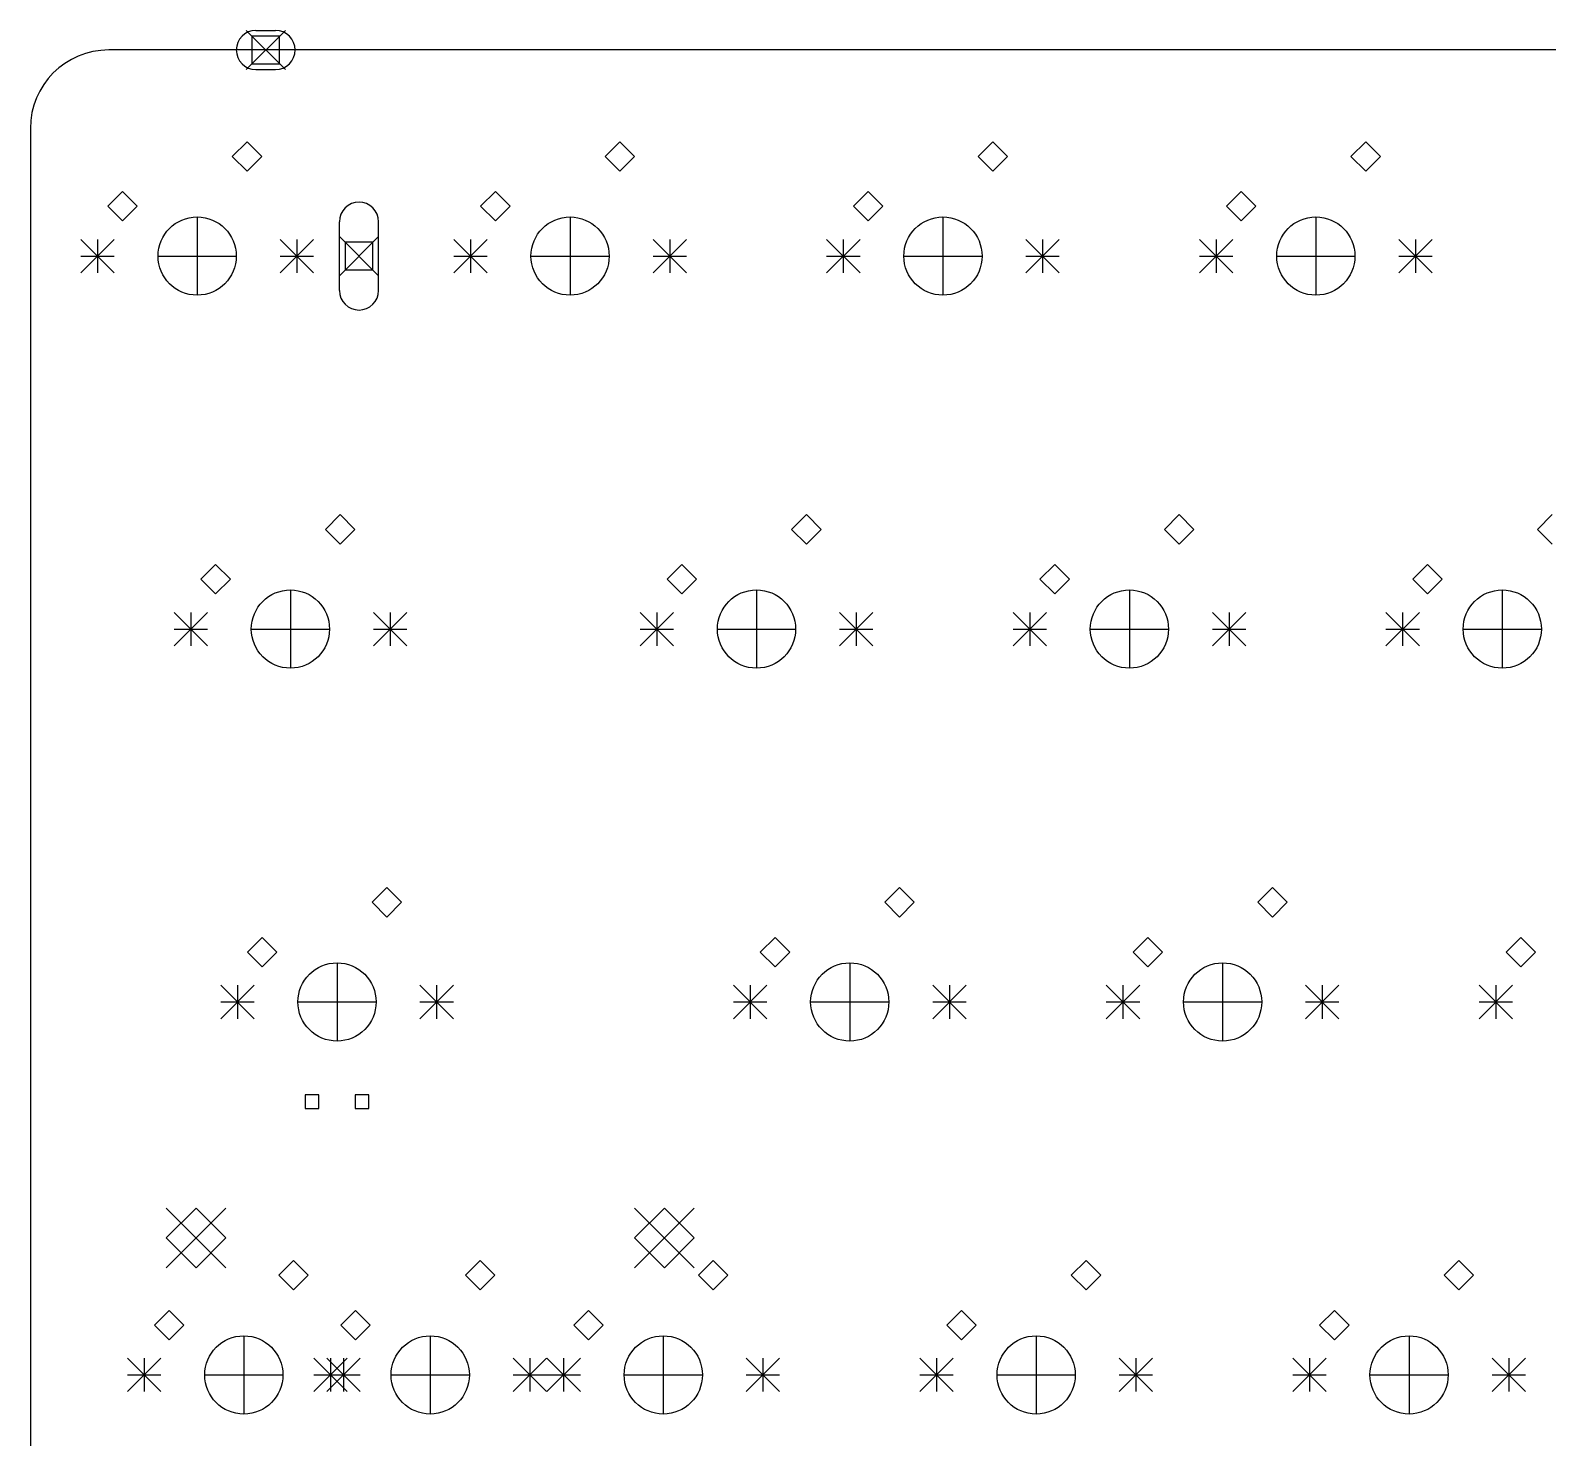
# Model space of a CAD drawing. Extents: x -1 to 313, y -136 to 2.
# Drawn here: x 1 to 78.4, y -69.7 to 2 of the extents above; entities that cross this region are included whole.
import ezdxf

# ---------------------------------------------------------------- set-up
doc = ezdxf.new("R2010")
doc.units = 0
doc.layers.add('BLACK', color=7, linetype='CONTINUOUS')

msp = doc.modelspace()

# ---------------------------------------------------------------- linework, layer by layer
at = {"layer": 'BLACK', "linetype": 'CONTINUOUS'}
for p, q in [((12, 2), (14, 0)), ((14, 2), (12, 0)), ((13.7071, 1.70711), (12.2929, 1.70711)), ((12.2929, 1.70711), (12.2929, 0.29289)), ((12.5, 2), (13.5, 2)), ((13.7071, 0.29289), (13.7071, 1.70711)), ((308.966, 1), (5, 1)), ((12.2929, 0.29289), (13.7071, 0.29289)), ((12.5, 0), (13.5, 0)), ((1, -3), (1, -91.0503)), ((12.045, -3.6757), (11.2957, -4.425)), ((12.7943, -4.425), (12.045, -3.6757)), ((31.055, -3.6757), (30.3057, -4.425)), ((31.8043, -4.425), (31.055, -3.6757)), ((50.065, -3.6757), (49.3157, -4.425)), ((50.8143, -4.425), (50.065, -3.6757)), ((69.075, -3.6757), (68.3257, -4.425)), ((69.8243, -4.425), (69.075, -3.6757)), ((11.2957, -4.425), (12.045, -5.1743)), ((12.045, -5.1743), (12.7943, -4.425)), ((30.3057, -4.425), (31.055, -5.1743)), ((31.055, -5.1743), (31.8043, -4.425)), ((49.3157, -4.425), (50.065, -5.1743)), ((50.065, -5.1743), (50.8143, -4.425)), ((68.3257, -4.425), (69.075, -5.1743)), ((69.075, -5.1743), (69.8243, -4.425)), ((5.695, -6.2157), (4.9457, -6.965)), ((6.4443, -6.965), (5.695, -6.2157)), ((24.705, -6.2157), (23.9557, -6.965)), ((25.4543, -6.965), (24.705, -6.2157)), ((43.715, -6.2157), (42.9657, -6.965)), ((44.4643, -6.965), (43.715, -6.2157)), ((62.725, -6.2157), (61.9757, -6.965)), ((63.4743, -6.965), (62.725, -6.2157)), ((4.9457, -6.965), (5.695, -7.7143)), ((5.695, -7.7143), (6.4443, -6.965)), ((9.505, -7.5111), (9.505, -11.4989)), ((23.9557, -6.965), (24.705, -7.7143)), ((24.705, -7.7143), (25.4543, -6.965)), ((28.515, -7.5111), (28.515, -11.4989)), ((42.9657, -6.965), (43.715, -7.7143)), ((43.715, -7.7143), (44.4643, -6.965)), ((47.525, -7.5111), (47.525, -11.4989)), ((61.9757, -6.965), (62.725, -7.7143)), ((62.725, -7.7143), (63.4743, -6.965)), ((66.535, -7.5111), (66.535, -11.4989)), ((16.755, -11.255), (16.755, -7.755)), ((16.755, -8.505), (18.755, -10.505)), ((18.755, -8.505), (16.755, -10.505)), ((18.755, -11.255), (18.755, -7.755)), ((3.5741, -8.6541), (5.2759, -10.3559)), ((5.2759, -8.6541), (3.5741, -10.3559)), ((4.425, -8.6541), (4.425, -10.3559)), ((13.7341, -8.6541), (15.4359, -10.3559)), ((15.4359, -8.6541), (13.7341, -10.3559)), ((14.585, -8.6541), (14.585, -10.3559)), ((18.4621, -8.79789), (17.0479, -8.79789)), ((17.0479, -8.79789), (17.0479, -10.2121)), ((18.4621, -10.2121), (18.4621, -8.79789)), ((22.5841, -8.6541), (24.2859, -10.3559)), ((24.2859, -8.6541), (22.5841, -10.3559)), ((23.435, -8.6541), (23.435, -10.3559)), ((32.7441, -8.6541), (34.4459, -10.3559)), ((34.4459, -8.6541), (32.7441, -10.3559)), ((33.595, -8.6541), (33.595, -10.3559)), ((41.5941, -8.6541), (43.2959, -10.3559)), ((43.2959, -8.6541), (41.5941, -10.3559)), ((42.445, -8.6541), (42.445, -10.3559)), ((51.7541, -8.6541), (53.4559, -10.3559)), ((53.4559, -8.6541), (51.7541, -10.3559)), ((52.605, -8.6541), (52.605, -10.3559)), ((60.6041, -8.6541), (62.3059, -10.3559)), ((62.3059, -8.6541), (60.6041, -10.3559)), ((61.455, -8.6541), (61.455, -10.3559)), ((70.7641, -8.6541), (72.4659, -10.3559)), ((72.4659, -8.6541), (70.7641, -10.3559)), ((71.615, -8.6541), (71.615, -10.3559)), ((3.5741, -9.505), (5.2759, -9.505)), ((7.5111, -9.505), (11.4989, -9.505)), ((13.7341, -9.505), (15.4359, -9.505)), ((22.5841, -9.505), (24.2859, -9.505)), ((26.5211, -9.505), (30.5089, -9.505)), ((32.7441, -9.505), (34.4459, -9.505)), ((41.5941, -9.505), (43.2959, -9.505)), ((45.5311, -9.505), (49.5189, -9.505)), ((51.7541, -9.505), (53.4559, -9.505)), ((60.6041, -9.505), (62.3059, -9.505)), ((64.5411, -9.505), (68.5289, -9.505)), ((70.7641, -9.505), (72.4659, -9.505)), ((17.0479, -10.2121), (18.4621, -10.2121)), ((16.7975, -22.6857), (16.0482, -23.435)), ((17.5468, -23.435), (16.7975, -22.6857)), ((40.56, -22.6857), (39.8107, -23.435)), ((41.3093, -23.435), (40.56, -22.6857)), ((59.57, -22.6857), (58.8207, -23.435)), ((60.3193, -23.435), (59.57, -22.6857)), ((78.58, -22.6857), (77.8307, -23.435)), ((16.0482, -23.435), (16.7975, -24.1843)), ((16.7975, -24.1843), (17.5468, -23.435)), ((39.8107, -23.435), (40.56, -24.1843)), ((40.56, -24.1843), (41.3093, -23.435)), ((58.8207, -23.435), (59.57, -24.1843)), ((59.57, -24.1843), (60.3193, -23.435)), ((77.8307, -23.435), (78.58, -24.1843)), ((10.4475, -25.2257), (9.6982, -25.975)), ((11.1968, -25.975), (10.4475, -25.2257)), ((34.21, -25.2257), (33.4607, -25.975)), ((34.9593, -25.975), (34.21, -25.2257)), ((53.22, -25.2257), (52.4707, -25.975)), ((53.9693, -25.975), (53.22, -25.2257)), ((72.23, -25.2257), (71.4807, -25.975)), ((72.9793, -25.975), (72.23, -25.2257)), ((9.6982, -25.975), (10.4475, -26.7243)), ((10.4475, -26.7243), (11.1968, -25.975)), ((33.4607, -25.975), (34.21, -26.7243)), ((34.21, -26.7243), (34.9593, -25.975)), ((52.4707, -25.975), (53.22, -26.7243)), ((53.22, -26.7243), (53.9693, -25.975)), ((71.4807, -25.975), (72.23, -26.7243)), ((72.23, -26.7243), (72.9793, -25.975)), ((14.2575, -26.5211), (14.2575, -30.5089)), ((38.02, -26.5211), (38.02, -30.5089)), ((57.03, -26.5211), (57.03, -30.5089)), ((76.04, -26.5211), (76.04, -30.5089)), ((8.3266, -27.6641), (10.0284, -29.3659)), ((10.0284, -27.6641), (8.3266, -29.3659)), ((9.1775, -27.6641), (9.1775, -29.3659)), ((18.4866, -27.6641), (20.1884, -29.3659)), ((20.1884, -27.6641), (18.4866, -29.3659)), ((19.3375, -27.6641), (19.3375, -29.3659)), ((32.0891, -27.6641), (33.7909, -29.3659)), ((33.7909, -27.6641), (32.0891, -29.3659)), ((32.94, -27.6641), (32.94, -29.3659)), ((42.2491, -27.6641), (43.9509, -29.3659)), ((43.9509, -27.6641), (42.2491, -29.3659)), ((43.1, -27.6641), (43.1, -29.3659)), ((51.0991, -27.6641), (52.8009, -29.3659)), ((52.8009, -27.6641), (51.0991, -29.3659)), ((51.95, -27.6641), (51.95, -29.3659)), ((61.2591, -27.6641), (62.9609, -29.3659)), ((62.9609, -27.6641), (61.2591, -29.3659)), ((62.11, -27.6641), (62.11, -29.3659)), ((70.1091, -27.6641), (71.8109, -29.3659)), ((71.8109, -27.6641), (70.1091, -29.3659)), ((70.96, -27.6641), (70.96, -29.3659)), ((8.3266, -28.515), (10.0284, -28.515)), ((12.2636, -28.515), (16.2514, -28.515)), ((18.4866, -28.515), (20.1884, -28.515)), ((32.0891, -28.515), (33.7909, -28.515)), ((36.0261, -28.515), (40.0139, -28.515)), ((42.2491, -28.515), (43.9509, -28.515)), ((51.0991, -28.515), (52.8009, -28.515)), ((55.0361, -28.515), (59.0239, -28.515)), ((61.2591, -28.515), (62.9609, -28.515)), ((70.1091, -28.515), (71.8109, -28.515)), ((74.0461, -28.515), (78.0339, -28.515)), ((19.1737, -41.6957), (18.4245, -42.445)), ((19.923, -42.445), (19.1737, -41.6957)), ((45.3125, -41.6957), (44.5632, -42.445)), ((46.0618, -42.445), (45.3125, -41.6957)), ((64.3225, -41.6957), (63.5732, -42.445)), ((65.0718, -42.445), (64.3225, -41.6957)), ((18.4245, -42.445), (19.1737, -43.1943)), ((19.1737, -43.1943), (19.923, -42.445)), ((44.5632, -42.445), (45.3125, -43.1943)), ((45.3125, -43.1943), (46.0618, -42.445)), ((63.5732, -42.445), (64.3225, -43.1943)), ((64.3225, -43.1943), (65.0718, -42.445)), ((12.8237, -44.2357), (12.0744, -44.985)), ((13.573, -44.985), (12.8237, -44.2357)), ((38.9625, -44.2357), (38.2132, -44.985)), ((39.7118, -44.985), (38.9625, -44.2357)), ((57.9725, -44.2357), (57.2232, -44.985)), ((58.7218, -44.985), (57.9725, -44.2357)), ((76.9825, -44.2357), (76.2332, -44.985)), ((77.7318, -44.985), (76.9825, -44.2357)), ((12.0744, -44.985), (12.8237, -45.7343)), ((12.8237, -45.7343), (13.573, -44.985)), ((16.6337, -45.5311), (16.6337, -49.5189)), ((38.2132, -44.985), (38.9625, -45.7343)), ((38.9625, -45.7343), (39.7118, -44.985)), ((42.7725, -45.5311), (42.7725, -49.5189)), ((57.2232, -44.985), (57.9725, -45.7343)), ((57.9725, -45.7343), (58.7218, -44.985)), ((61.7825, -45.5311), (61.7825, -49.5189)), ((76.2332, -44.985), (76.9825, -45.7343)), ((76.9825, -45.7343), (77.7318, -44.985)), ((10.7028, -46.6741), (12.4047, -48.3759)), ((12.4047, -46.6741), (10.7028, -48.3759)), ((11.5537, -46.6741), (11.5537, -48.3759)), ((20.8628, -46.6741), (22.5647, -48.3759)), ((22.5647, -46.6741), (20.8628, -48.3759)), ((21.7137, -46.6741), (21.7137, -48.3759)), ((36.8416, -46.6741), (38.5434, -48.3759)), ((38.5434, -46.6741), (36.8416, -48.3759)), ((37.6925, -46.6741), (37.6925, -48.3759)), ((47.0016, -46.6741), (48.7034, -48.3759)), ((48.7034, -46.6741), (47.0016, -48.3759)), ((47.8525, -46.6741), (47.8525, -48.3759)), ((55.8516, -46.6741), (57.5534, -48.3759)), ((57.5534, -46.6741), (55.8516, -48.3759)), ((56.7025, -46.6741), (56.7025, -48.3759)), ((66.0116, -46.6741), (67.7134, -48.3759)), ((67.7134, -46.6741), (66.0116, -48.3759)), ((66.8625, -46.6741), (66.8625, -48.3759)), ((74.8616, -46.6741), (76.5634, -48.3759)), ((76.5634, -46.6741), (74.8616, -48.3759)), ((75.7125, -46.6741), (75.7125, -48.3759)), ((10.7028, -47.525), (12.4047, -47.525)), ((14.6398, -47.525), (18.6276, -47.525)), ((20.8628, -47.525), (22.5647, -47.525)), ((36.8416, -47.525), (38.5434, -47.525)), ((40.7786, -47.525), (44.7664, -47.525)), ((47.0016, -47.525), (48.7034, -47.525)), ((55.8516, -47.525), (57.5534, -47.525)), ((59.7886, -47.525), (63.7764, -47.525)), ((66.0116, -47.525), (67.7134, -47.525)), ((74.8616, -47.525), (76.5634, -47.525)), ((15.714, -52.2548), (15.0135, -52.2548)), ((15.0135, -52.2548), (15.0135, -52.9552)), ((15.714, -52.9552), (15.714, -52.2548)), ((18.254, -52.2548), (17.5535, -52.2548)), ((17.5535, -52.2548), (17.5535, -52.9552)), ((18.254, -52.9552), (18.254, -52.2548)), ((15.0135, -52.9552), (15.714, -52.9552)), ((17.5535, -52.9552), (18.254, -52.9552)), ((7.92425, -58.026), (10.9722, -61.074)), ((10.9722, -58.026), (7.92425, -61.074)), ((9.44825, -58.026), (7.92425, -59.55)), ((10.9722, -59.55), (9.44825, -58.026)), ((31.8002, -58.026), (34.8483, -61.074)), ((34.8483, -58.026), (31.8002, -61.074)), ((33.3242, -58.026), (31.8002, -59.55)), ((34.8483, -59.55), (33.3242, -58.026)), ((7.92425, -59.55), (9.44825, -61.074)), ((9.44825, -61.074), (10.9722, -59.55)), ((31.8002, -59.55), (33.3242, -61.074)), ((33.3242, -61.074), (34.8483, -59.55)), ((14.4212, -60.7057), (13.6719, -61.455)), ((15.1705, -61.455), (14.4212, -60.7057)), ((23.9262, -60.7057), (23.1769, -61.455)), ((24.6755, -61.455), (23.9262, -60.7057)), ((35.8075, -60.7057), (35.0582, -61.455)), ((36.5568, -61.455), (35.8075, -60.7057)), ((54.8175, -60.7057), (54.0682, -61.455)), ((55.5668, -61.455), (54.8175, -60.7057)), ((73.8275, -60.7057), (73.0782, -61.455)), ((74.5768, -61.455), (73.8275, -60.7057)), ((13.6719, -61.455), (14.4212, -62.2043)), ((14.4212, -62.2043), (15.1705, -61.455)), ((23.1769, -61.455), (23.9262, -62.2043)), ((23.9262, -62.2043), (24.6755, -61.455)), ((35.0582, -61.455), (35.8075, -62.2043)), ((35.8075, -62.2043), (36.5568, -61.455)), ((54.0682, -61.455), (54.8175, -62.2043)), ((54.8175, -62.2043), (55.5668, -61.455)), ((73.0782, -61.455), (73.8275, -62.2043)), ((73.8275, -62.2043), (74.5768, -61.455)), ((8.07125, -63.2457), (7.32195, -63.995)), ((8.82055, -63.995), (8.07125, -63.2457)), ((17.5762, -63.2457), (16.827, -63.995)), ((18.3255, -63.995), (17.5762, -63.2457)), ((29.4575, -63.2457), (28.7082, -63.995)), ((30.2068, -63.995), (29.4575, -63.2457)), ((48.4675, -63.2457), (47.7182, -63.995)), ((49.2168, -63.995), (48.4675, -63.2457)), ((67.4775, -63.2457), (66.7282, -63.995)), ((68.2268, -63.995), (67.4775, -63.2457)), ((7.32195, -63.995), (8.07125, -64.7443)), ((8.07125, -64.7443), (8.82055, -63.995)), ((16.827, -63.995), (17.5762, -64.7443)), ((17.5762, -64.7443), (18.3255, -63.995)), ((28.7082, -63.995), (29.4575, -64.7443)), ((29.4575, -64.7443), (30.2068, -63.995)), ((47.7182, -63.995), (48.4675, -64.7443)), ((48.4675, -64.7443), (49.2168, -63.995)), ((66.7282, -63.995), (67.4775, -64.7443)), ((67.4775, -64.7443), (68.2268, -63.995)), ((11.8812, -64.5411), (11.8812, -68.5289)), ((21.3863, -64.5411), (21.3863, -68.5289)), ((33.2675, -64.5411), (33.2675, -68.5289)), ((52.2775, -64.5411), (52.2775, -68.5289)), ((71.2875, -64.5411), (71.2875, -68.5289)), ((5.95035, -65.6841), (7.65215, -67.3859)), ((7.65215, -65.6841), (5.95035, -67.3859)), ((6.80125, -65.6841), (6.80125, -67.3859)), ((15.4553, -65.6841), (17.1571, -67.3859)), ((17.1571, -65.6841), (15.4553, -67.3859)), ((16.1104, -65.6841), (17.8121, -67.3859)), ((17.8121, -65.6841), (16.1104, -67.3859)), ((16.3062, -65.6841), (16.3062, -67.3859)), ((16.9612, -65.6841), (16.9612, -67.3859)), ((25.6153, -65.6841), (27.3171, -67.3859)), ((27.3171, -65.6841), (25.6153, -67.3859)), ((26.4662, -65.6841), (26.4662, -67.3859)), ((27.3366, -65.6841), (29.0384, -67.3859)), ((29.0384, -65.6841), (27.3366, -67.3859)), ((28.1875, -65.6841), (28.1875, -67.3859)), ((37.4966, -65.6841), (39.1984, -67.3859)), ((39.1984, -65.6841), (37.4966, -67.3859)), ((38.3475, -65.6841), (38.3475, -67.3859)), ((46.3466, -65.6841), (48.0484, -67.3859)), ((48.0484, -65.6841), (46.3466, -67.3859)), ((47.1975, -65.6841), (47.1975, -67.3859)), ((56.5066, -65.6841), (58.2084, -67.3859)), ((58.2084, -65.6841), (56.5066, -67.3859)), ((57.3575, -65.6841), (57.3575, -67.3859)), ((65.3566, -65.6841), (67.0584, -67.3859)), ((67.0584, -65.6841), (65.3566, -67.3859)), ((66.2075, -65.6841), (66.2075, -67.3859)), ((75.5166, -65.6841), (77.2184, -67.3859)), ((77.2184, -65.6841), (75.5166, -67.3859)), ((76.3675, -65.6841), (76.3675, -67.3859)), ((5.95035, -66.535), (7.65215, -66.535)), ((9.88735, -66.535), (13.8751, -66.535)), ((15.4553, -66.535), (17.1571, -66.535)), ((16.1104, -66.535), (17.8121, -66.535)), ((19.3924, -66.535), (23.3802, -66.535)), ((25.6153, -66.535), (27.3171, -66.535)), ((27.3366, -66.535), (29.0384, -66.535)), ((31.2736, -66.535), (35.2614, -66.535)), ((37.4966, -66.535), (39.1984, -66.535)), ((46.3466, -66.535), (48.0484, -66.535)), ((50.2836, -66.535), (54.2714, -66.535)), ((56.5066, -66.535), (58.2084, -66.535)), ((65.3566, -66.535), (67.0584, -66.535)), ((69.2936, -66.535), (73.2814, -66.535)), ((75.5166, -66.535), (77.2184, -66.535))]:
    msp.add_line(p, q, dxfattribs=at)
at = {"layer": 'BLACK'}
for centre in [(9.505, -9.505), (28.515, -9.505), (47.525, -9.505), (66.535, -9.505), (14.2575, -28.515), (38.02, -28.515), (57.03, -28.515), (76.04, -28.515), (16.6337, -47.525), (42.7725, -47.525), (61.7825, -47.525), (11.8812, -66.535), (21.3863, -66.535), (33.2675, -66.535), (52.2775, -66.535), (71.2875, -66.535)]:
    msp.add_circle(centre, 1.9939, dxfattribs=at)
for centre, radius, start, end in [((12.5, 1), 1, 90, 270), ((13.5, 1), 1, 270, 450), ((5, -3), 4, 90, 180), ((17.755, -7.755), 1, 360, 540), ((17.755, -11.255), 1, 180, 360)]:
    msp.add_arc(centre, radius, start, end, dxfattribs=at)

doc.saveas('drawing.dxf')
